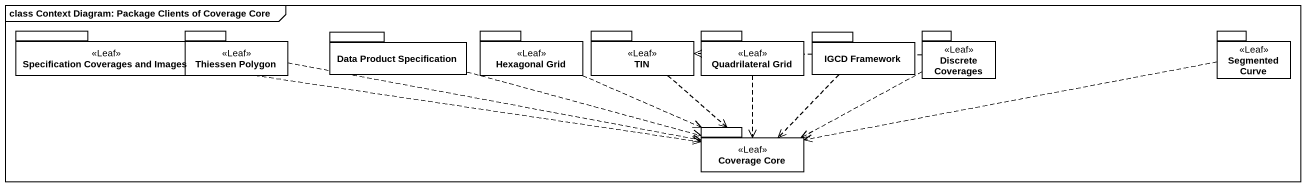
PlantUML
@startuml
mainframe class Context Diagram: Package Clients of Coverage Core
package "Specification Coverages and Images" as Specification_Coverages_and <<Leaf>> {
}
package "Thiessen Polygon" as Thiessen_Polygon <<Leaf>> {
}
package "Data Product Specification" as Data_Product_Specification {
}
package "Hexagonal Grid" as Hexagonal_Grid <<Leaf>> {
}
package TIN <<Leaf>> {
}
package "Quadrilateral Grid" as Quadrilateral_Grid <<Leaf>> {
}
package "IGCD Framework" as IGCD_Framework {
}
package "Discrete Coverages" as Discrete_Coverages <<Leaf>> {
}
package "Segmented Curve" as Segmented_Curve <<Leaf>> {
}
package "Coverage Core" as Coverage_Core <<Leaf>> {
}
Specification_Coverages_and .right.> Coverage_Core
Thiessen_Polygon .right.> Coverage_Core
Data_Product_Specification .right.> Coverage_Core
Hexagonal_Grid .right.> Coverage_Core
TIN ..> Coverage_Core
Quadrilateral_Grid ..> Coverage_Core
IGCD_Framework ..> Coverage_Core
Discrete_Coverages .left.> TIN
Discrete_Coverages .left.> Coverage_Core
Segmented_Curve .left.> Coverage_Core
@enduml
